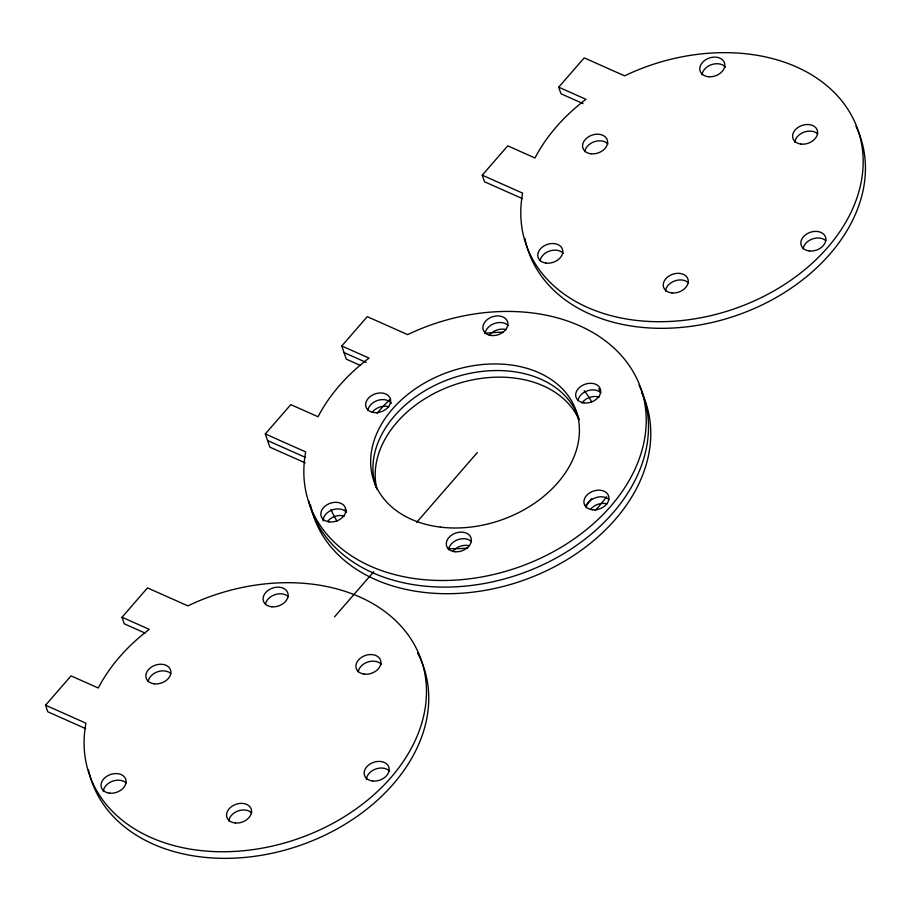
<?xml version="1.0" encoding="UTF-8"?>
<svg xmlns="http://www.w3.org/2000/svg" width="911" height="911" viewBox="0 0 911 911"><rect width="100%" height="100%" fill="white"/><g stroke="black" fill="none" stroke-linecap="round" stroke-linejoin="round"><path stroke-width="1.37" d="M482.249 175.163L507.734 145.84L534.985 157.967A175.55 128.804 -19 0 1 585.967 99.322L558.716 87.183L584.202 57.86L624.582 75.841A175.55 128.804 -19 0 1 859.027 133.302A175.55 128.804 -19 0 1 698.282 318.224A175.55 128.804 -19 0 1 522.629 193.132L482.249 175.163L484.515 181.756L522.379 198.609M265.306 433.943L290.803 404.621L318.041 416.748A175.55 128.804 -19 0 1 369.023 358.103L341.784 345.975L367.27 316.652L407.65 334.622A175.55 128.804 -19 0 1 642.084 392.094A175.55 128.804 -19 0 1 481.35 577.016A175.55 128.804 -19 0 1 305.686 451.924L265.306 433.943L269.861 447.153L305.185 462.879M45.55 705.205L71.035 675.882L98.286 688.01A175.55 128.804 -19 0 1 149.267 629.353L122.017 617.225L147.502 587.902L187.882 605.883A175.55 128.804 -19 0 1 422.328 663.345A175.55 128.804 -19 0 1 261.582 848.266A175.55 128.804 -19 0 1 85.93 723.175L45.55 705.205L47.828 711.798L85.68 728.652M334.576 616.781L373.761 571.709M416.669 522.333L477.318 452.573M583.04 103.603L560.994 93.787L558.716 87.183M344.051 352.58L366.108 362.396M360.597 365.527L346.328 359.173L341.784 345.975M267.583 440.548L305.436 457.402M145.054 633.077L124.295 623.83L122.017 617.225M467.833 548.092A125.456 92.045 -19 0 1 447.495 548.57M377.154 413.343A125.456 92.045 -19 0 1 390.466 399.075A12.845 9.429 -19 0 0 369.843 396.832A12.845 9.429 -19 0 0 374.159 412.592A12.845 9.429 -19 0 0 390.409 399.075M584.179 390.637A125.456 92.045 -19 0 1 591.638 401.865M586.217 507.643A12.845 9.429 -19 0 1 595.338 497.793A12.845 9.429 -19 0 1 608.821 499.41M367.93 410.474A12.845 9.429 -19 0 1 377.917 400.339A12.845 9.429 -19 0 1 391.491 403.266M448.588 549.823A12.845 9.429 -19 0 1 457.869 539.688A12.845 9.429 -19 0 1 471.556 541.681M485.13 333.631A12.845 9.429 -19 0 1 494.422 323.496A12.845 9.429 -19 0 1 508.11 325.489M323.098 520.955A12.845 9.429 -19 0 1 332.105 510.001A12.845 9.429 -19 0 1 346.396 512.233M577.995 400.544A12.845 9.429 -19 0 1 587.379 390.819A12.845 9.429 -19 0 1 600.748 392.698M606.612 496.711A157.136 115.298 -19 0 1 595.247 510.445M337.036 521.126A157.136 115.298 -19 0 1 330.955 509.477M485.256 333.312A157.136 115.298 -19 0 1 503.271 332.173M639.032 385.068A175.55 128.804 -19 0 1 520.614 573.884A175.55 128.804 -19 0 1 308.795 501.016M376.266 487.863A107.042 78.54 -19 0 1 452.881 377.928A107.042 78.54 -19 0 1 579.214 419.846M376.972 489.298A107.042 78.54 -19 0 1 453.724 385.011A107.042 78.54 -19 0 1 578.804 419.311M581.958 402.992A12.845 9.429 -19 0 1 599.131 397.071M327.607 521.365A12.845 9.429 -19 0 1 344.301 516.093M489.309 335.396A12.845 9.429 -19 0 1 505.81 329.543M452.756 551.588A12.845 9.429 -19 0 1 469.256 545.746M372.246 412.262A12.845 9.429 -19 0 1 388.838 406.693M590.522 509.431A12.845 9.429 -19 0 1 607.125 503.874M641.845 392.812A175.55 128.804 -19 0 1 520.443 581.332A175.55 128.804 -19 0 1 310.503 505.127M591.638 498.533A144.086 105.722 -19 0 1 585.466 505.639M346.613 511.88A144.086 105.722 -19 0 1 345.064 508.942M598.743 388.758A138.518 101.633 -19 0 1 600.019 390.648M794.859 142.446A12.845 9.429 -19 0 1 803.878 132.186A12.845 9.429 -19 0 1 817.691 133.906M540.098 260.774A12.845 9.429 -19 0 1 549.914 250.912A12.845 9.429 -19 0 1 563.34 253.44M702.074 74.839A12.845 9.429 -19 0 1 711.787 64.556A12.845 9.429 -19 0 1 725.509 67.22M665.52 291.03A12.845 9.429 -19 0 1 674.812 280.895A12.845 9.429 -19 0 1 688.5 282.888M584.862 151.681A12.845 9.429 -19 0 1 594.416 141.683A12.845 9.429 -19 0 1 607.979 143.949M803.149 248.851A12.845 9.429 -19 0 1 812.27 239.012A12.845 9.429 -19 0 1 825.765 240.618M855.964 126.276A175.55 128.804 -19 0 1 735.097 315.946A175.55 128.804 -19 0 1 524.907 238.488M358.228 671.794A12.845 9.429 -19 0 1 368.044 661.933A12.845 9.429 -19 0 1 381.47 664.461M103.33 791.511A12.845 9.429 -19 0 1 112.349 781.251A12.845 9.429 -19 0 1 126.151 782.97M265.465 604.175A12.845 9.429 -19 0 1 275.099 594.598A12.845 9.429 -19 0 1 288.354 596.739M228.82 821.073A12.845 9.429 -19 0 1 238.113 810.938A12.845 9.429 -19 0 1 251.8 812.931M148.163 681.724A12.845 9.429 -19 0 1 157.284 671.874A12.845 9.429 -19 0 1 170.778 673.491M366.404 779.588A12.845 9.429 -19 0 1 375.571 769.055A12.845 9.429 -19 0 1 389.566 771.162M417.568 652.948A175.55 128.804 -19 0 1 301.632 844.861A175.55 128.804 -19 0 1 88.469 769.784M440.343 527.105A107.042 78.54 -19 0 0 577.654 415.849A107.042 78.54 -19 0 0 407.126 394.953A107.042 78.54 -19 0 0 440.343 527.105M583.905 402.856A12.845 9.429 -19 0 0 600.508 389.589A12.845 9.429 -19 0 0 580.102 386.947A12.845 9.429 -19 0 0 583.905 402.856M329.076 521.878A12.845 9.429 -19 0 0 345.668 508.611A12.845 9.429 -19 0 0 325.273 505.969A12.845 9.429 -19 0 0 329.076 521.878M491.667 335.533A12.845 9.429 -19 0 0 507.575 321.777A12.845 9.429 -19 0 0 486.85 319.932A12.845 9.429 -19 0 0 491.667 335.533M455.113 551.736A12.845 9.429 -19 0 0 471.033 537.98A12.845 9.429 -19 0 0 450.296 536.135A12.845 9.429 -19 0 0 455.113 551.736M592.435 509.761A12.845 9.429 -19 0 0 608.696 496.244A12.845 9.429 -19 0 0 588.13 494.001A12.845 9.429 -19 0 0 592.435 509.761M800.849 144.063A12.845 9.429 -19 0 0 817.44 130.808A12.845 9.429 -19 0 0 797.034 128.155A12.845 9.429 -19 0 0 800.849 144.063M546.008 263.085A12.845 9.429 -19 0 0 562.611 249.83A12.845 9.429 -19 0 0 542.204 247.177A12.845 9.429 -19 0 0 546.008 263.085M708.61 76.752A12.845 9.429 -19 0 0 724.518 62.996A12.845 9.429 -19 0 0 703.782 61.151A12.845 9.429 -19 0 0 708.61 76.752M672.056 292.943A12.845 9.429 -19 0 0 687.964 279.187A12.845 9.429 -19 0 0 667.239 277.343A12.845 9.429 -19 0 0 672.056 292.943M591.091 153.8A12.845 9.429 -19 0 0 607.352 140.283A12.845 9.429 -19 0 0 586.775 138.039A12.845 9.429 -19 0 0 591.091 153.8M809.378 250.969A12.845 9.429 -19 0 0 825.628 237.464A12.845 9.429 -19 0 0 805.062 235.209A12.845 9.429 -19 0 0 809.378 250.969M364.149 674.106A12.845 9.429 -19 0 0 380.741 660.851A12.845 9.429 -19 0 0 360.346 658.197A12.845 9.429 -19 0 0 364.149 674.106M109.32 793.128A12.845 9.429 -19 0 0 125.912 779.873A12.845 9.429 -19 0 0 105.505 777.22A12.845 9.429 -19 0 0 109.32 793.128M271.911 606.794A12.845 9.429 -19 0 0 287.819 593.038A12.845 9.429 -19 0 0 267.082 591.193A12.845 9.429 -19 0 0 271.911 606.794M235.357 822.986A12.845 9.429 -19 0 0 251.265 809.23A12.845 9.429 -19 0 0 230.54 807.385A12.845 9.429 -19 0 0 235.357 822.986M154.392 683.842A12.845 9.429 -19 0 0 170.653 670.325A12.845 9.429 -19 0 0 150.076 668.082A12.845 9.429 -19 0 0 154.392 683.842M372.679 781.012A12.845 9.429 -19 0 0 388.94 767.495A12.845 9.429 -19 0 0 368.363 765.251A12.845 9.429 -19 0 0 372.679 781.012"/></g></svg>
